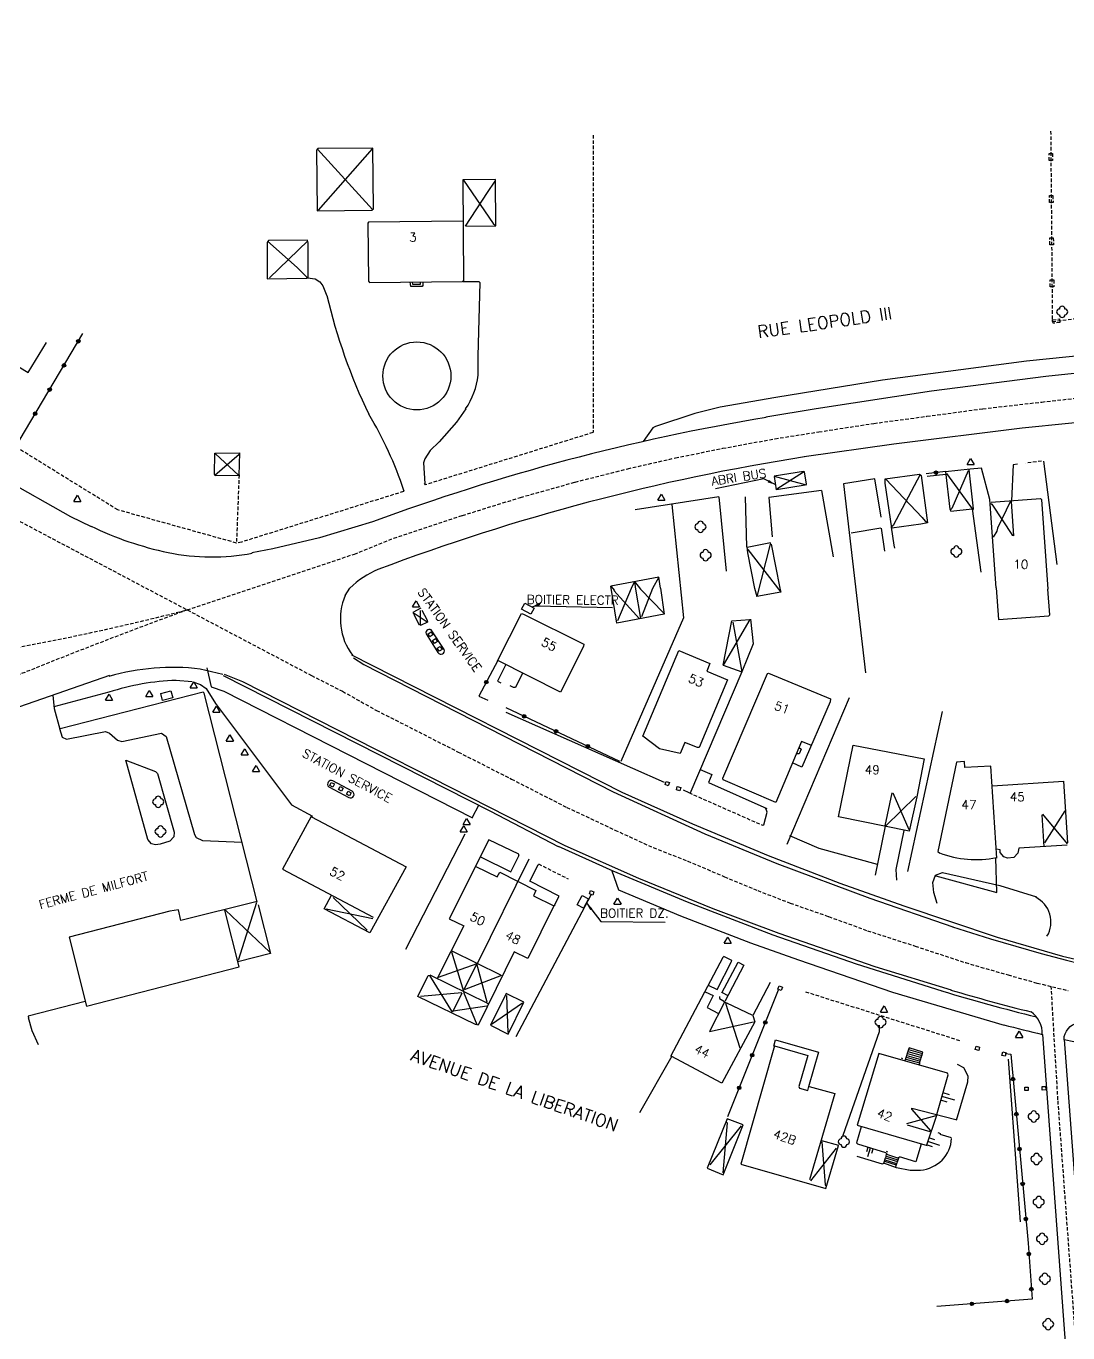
# Model space of a CAD drawing. Header units: millimetres. Extents: x 115992 to 117000, y 129000 to 130003.
# Drawn here: x 116250.3 to 116398.6, y 129314 to 129500 of the extents above; entities that cross this region are included whole.
import ezdxf
from ezdxf.enums import TextEntityAlignment as Align

# ---------------------------------------------------------------- set-up
doc = ezdxf.new("R2010")
doc.units = ezdxf.units.MM
doc.linetypes.add('DASHED', pattern=[0.75, 0.5, -0.25])
doc.layers.get('0').update_dxf_attribs({"linetype": 'CONTINUOUS'})
for name, color, linetype in [('W0001', 6, 'DASHED'), ('W0008', 7, 'CONTINUOUS'), ('W0100', 7, 'CONTINUOUS'), ('W0112', 1, 'DASHED'), ('W0211', 2, 'CONTINUOUS'), ('W0300', 7, 'CONTINUOUS'), ('W0310', 3, 'CONTINUOUS'), ('W0322', 7, 'CONTINUOUS'), ('W0471', 7, 'CONTINUOUS'), ('W0984', 7, 'CONTINUOUS'), ('W0989', 7, 'CONTINUOUS'), ('W0991', 7, 'CONTINUOUS')]:
    doc.layers.add(name, color=color, linetype=linetype)
doc.styles.get("Standard").update_dxf_attribs({"font": 'romans.shx', "width": 0.85})
doc.dimstyles.get("Standard").update_dxf_attribs({"dimtxt": 1.5, "dimasz": 1.2, "dimexe": 0.625, "dimexo": 0.625, "dimgap": 0.25, "dimtad": 1, "dimdec": 1, "dimzin": 0, "dimdsep": 46, "dimtxsty": 'Standard', "dimcen": -0.5, "dimadec": 0, "dimazin": 0, "dimtfac": 1, "dimtdec": 1, "dimtmove": 0, "dimatfit": 3, "dimfxl": 1, "dimtolj": 1, "dimtzin": 0, "dimarcsym": 0})

# ---------------------------------------------------------------- blocks, each defined once
blk = doc.blocks.new('t322o')
at = {"color": 0, "linetype": 'Continuous'}
for radius in [0.25, 0.15]:
    blk.add_circle((0, 0), radius, dxfattribs=at)

msp = doc.modelspace()

# ---------------------------------------------------------------- linework, layer by layer
at = {"layer": 'W0001'}
for points in [[(116152.65, 129500), (116157.59, 129495.45), (116162.11, 129491.5), (116168.89, 129485.48), (116175.97, 129479.64), (116182.1, 129474.55), (116188.07, 129469.95), (116199.37, 129461.42), (116206.4, 129456.25), (116215.04, 129450.44), (116223.44, 129444.78), (116233.04, 129438.79), (116238.15, 129435.46), (116273.26, 129416.9)], [(116273.26, 129416.9), (116297.05, 129424.85), (116302.66, 129427.1), (116312.41, 129430.34), (116320.69, 129432.91), (116328.45, 129435.09), (116335.94, 129436.99), (116342.71, 129438.53), (116349.45, 129439.9), (116356.88, 129441.26), (116363.13, 129442.24), (116370.97, 129443.45), (116378.5, 129444.46), (116386.46, 129445.53), (116394.84, 129446.49), (116401.99, 129447.29)], [(116273.26, 129416.9), (116290.93, 129407.56), (116295.35, 129405.31), (116300.19, 129402.59), (116306.2, 129399.53), (116311.82, 129396.66), (116319.38, 129392.82), (116327.26, 129388.79), (116334.11, 129385.56), (116339.57, 129383.05), (116344.47, 129381.14), (116349.7, 129378.92), (116354.43, 129376.94), (116359.03, 129375.17), (116364.52, 129373.24), (116370.06, 129371.23), (116376.83, 129369.04), (116383.99, 129366.68), (116390.06, 129364.93), (116394.19, 129363.77), (116398.59, 129362.71)], [(116404.33, 129250), (116397.15, 129347.15), (116396.19, 129363.29)]]:
    msp.add_lwpolyline(points, dxfattribs=at)
for points in [[(116109.53, 129308.72), (116116.9, 129318.99), (116120.43, 129323.9), (116125, 129330.27), (116129.73, 129336.97), (116133.89, 129342.87), (116138.19, 129348.86), (116142.59, 129354.29), (116148.1, 129359.08), (116154, 129363.28), (116159.22, 129366.21), (116165.65, 129369.54), (116171.47, 129372.26), (116177.65, 129375.11), (116184.6, 129378.33), (116190.71, 129381.14), (116196.14, 129383.65), (116201.64, 129386.19), (116206.86, 129388.6), (116210.58, 129390.87), (116212.25, 129391.64, -0.02025), (116273.26, 129416.9)], [(116208.84, 129406.32, 0.044201), (116273.26, 129416.9, 0.088078)]]:
    msp.add_lwpolyline(points, format="xyb", dxfattribs=at)
at = {"layer": 'W0008'}
for points in [[(116171.71, 129488.33), (116180.27, 129481.23), (116191.57, 129472.41), (116204.05, 129463.31), (116214.94, 129455.8), (116227.96, 129447.3), (116232.37, 129444.52), (116246.94, 129435.72), (116256.66, 129430.21), (116259.6, 129428.77)], [(116500, 129467.29), (116491.39, 129465.05), (116477.92, 129461.91), (116466.53, 129459.59), (116451.86, 129456.94), (116432.05, 129454.18), (116409.79, 129451.63), (116395.41, 129450.13), (116379.18, 129448.02), (116362.74, 129445.53), (116355.6, 129444.34)], [(116458.74, 129458.26), (116456.01, 129460.05), (116438.2, 129457.35), (116423.57, 129455.42), (116407.15, 129453.76), (116392.68, 129452.32), (116372.2, 129449.6), (116357.02, 129447.13), (116349.11, 129445.75), (116345.49, 129444.85), (116339.88, 129443.01), (116339.49, 129442.8), (116338.13, 129440.88)], [(116500, 129460), (116486.97, 129456.74), (116474.05, 129453.88), (116459.57, 129451.09), (116440.65, 129448.24), (116418.42, 129445.41), (116392.07, 129442.77), (116373.82, 129440.51), (116361.05, 129438.67)], [(116299.64, 129429.43), (116292.06, 129427.17), (116285.42, 129425.59), (116282.47, 129425)], [(116295.75, 129418.93), (116296.41, 129419.99)], [(116296.62, 129410.52), (116335.11, 129390.97), (116345.14, 129386.46), (116355.94, 129381.92), (116366.13, 129377.99), (116375.24, 129374.78), (116388.51, 129370.33), (116397.81, 129367.62), (116413.16, 129364.03)], [(116296.93, 129410.08), (116298.38, 129409.12), (116333.87, 129391), (116346.92, 129385.03), (116357.17, 129380.78), (116370.38, 129375.85), (116382.19, 129371.78)], [(116262.18, 129407.54), (116249.41, 129403.11), (116231.79, 129396.36), (116218.33, 129390.67), (116165.94, 129366.45), (116159.42, 129363.18)], [(116275.1, 129408.49), (116278.34, 129407.76)], [(116276.03, 129408.64), (116276.65, 129405.93), (116278.48, 129405.31), (116313.86, 129387.31)], [(116278.37, 129407.58), (116316.41, 129388.25), (116326.05, 129383.23)], [(116278.52, 129407.73), (116281.1, 129406.7), (116327.01, 129383.35), (116337.49, 129378.69), (116348.06, 129374.38), (116357.43, 129370.86), (116371.11, 129366.15), (116381.94, 129362.8)], [(116314.72, 129389.07), (116313.82, 129387.35)], [(116326.02, 129383.24), (116333.81, 129379.73), (116344.38, 129375.34), (116356.57, 129370.66), (116368.45, 129366.49), (116380.64, 129362.67)], [(116333.68, 129379.73), (116334.62, 129377.05), (116343.43, 129373.35), (116353.4, 129369.51), (116360.22, 129367.06), (116373.62, 129362.49), (116389.48, 129357.78)], [(116394.94, 129356.46), (116402.77, 129250)], [(116398.03, 129355.74), (116405.97, 129250)]]:
    msp.add_lwpolyline(points, dxfattribs=at)
for points in [[(116394.92, 129356.46, 0.258522), (116393.32, 129359.68, -2.284137)], [(116398.02, 129355.71, -0.36795), (116400.04, 129358.1, 0.061234)]]:
    msp.add_lwpolyline(points, format="xyb", dxfattribs=at)
for centre, radius, start, end in [((116405.57, 129143.39), 305.02, 99.4192, 110.3253), ((116408, 129138.2), 304.11, 98.8739, 110.7214), ((116279.9, 129470.21), 46.1, 243.8362, 258.2907), ((116276.74, 129454.97), 30.54, 258.2992, 280.8893), ((116305.59, 129410.5), 13.21, 113.1414, 134.0147), ((116303.71, 129415.61), 8.66, 157.2735, 216.5609), ((116271.2, 129376.36), 32.35, 83.0795, 106.2964), ((116469.21, 129638.91), 280.96, 251.9497, 264.2101), ((116458.71, 129621.04), 269.93, 253.1787, 256.1509), ((116457.94, 129619.32), 267.57, 253.4906, 256.0263), ((116458.86, 129624.58), 275.63, 255.4107, 256.5902), ((116458.86, 129624.58), 275.63, 257.2477, 266.5682)]:
    msp.add_arc(centre, radius, start, end, dxfattribs=at)
at = {"layer": 'W0100'}
for p, q in [((116320.84, 129416.99), (116321.31, 129417.87)), ((116322.16, 129416.28), (116320.84, 129416.99)), ((116321.31, 129417.87), (116322.63, 129417.16)), ((116322.63, 129417.16), (116322.16, 129416.28)), ((116269.49, 129404.98), (116270.94, 129405.36)), ((116270.94, 129405.36), (116271.19, 129404.39)), ((116269.74, 129404.01), (116269.49, 129404.98)), ((116271.19, 129404.39), (116269.74, 129404.01)), ((116328.74, 129374.93), (116329.46, 129376.24)), ((116329.46, 129376.24), (116330.34, 129375.76)), ((116330.34, 129375.76), (116329.62, 129374.45)), ((116329.62, 129374.45), (116328.74, 129374.93))]:
    msp.add_line(p, q, dxfattribs=at)
for points in [[(116291.77, 129473.7), (116299.52, 129473.79), (116299.76, 129474), (116299.69, 129482.63), (116291.86, 129482.56), (116291.65, 129482.32), (116291.77, 129473.7)], [(116280.61, 129436.04), (116277.25, 129435.99), (116277.12, 129436.18), (116277.19, 129439.22), (116280.69, 129439.24), (116280.61, 129436.04)], [(116356.76, 129435.95), (116361.33, 129434.72), (116361.38, 129434.79), (116361.11, 129436.53), (116360.95, 129436.61), (116356.76, 129435.95)], [(116373.51, 129428.51), (116372.58, 129434.96), (116372.58, 129435.54), (116377.45, 129436.23), (116377.69, 129436.05), (116378.61, 129429.29), (116377.66, 129429.11), (116373.51, 129428.51)], [(116349.52, 129409.04), (116350.74, 129415.32), (116353.31, 129415.53), (116349.52, 129409.04), (116349.52, 129409.04)], [(116345.88, 129397.32), (116344.06, 129398.02), (116343.42, 129396.45), (116340.46, 129397.14), (116338.08, 129398.9), (116343.19, 129411.14), (116347.61, 129409.25), (116347.2, 129408.16), (116350.11, 129406.95), (116346.09, 129397.32), (116345.88, 129397.32)], [(116377.05, 129390.27), (116376, 129385.4), (116365.92, 129387.46), (116368, 129397.65), (116378.11, 129395.68), (116377.05, 129390.27)], [(116316.43, 129357.76), (116318.91, 129356.5), (116321.15, 129361.05), (116318.66, 129362.27), (116316.43, 129357.76)], [(116375.88, 129354.3), (116377.9, 129353.76), (116377.94, 129353.96), (116375.98, 129354.54), (116375.88, 129354.3)], [(116350.07, 129344.45), (116347.25, 129337.4), (116349.52, 129336.48), (116352.34, 129343.59), (116350.07, 129344.45)]]:
    msp.add_lwpolyline(points, close=True, dxfattribs=at)
for points in [[(116291.78, 129482.47), (116299.64, 129473.9)], [(116299.58, 129482.53), (116291.88, 129473.8)], [(116312.88, 129471.54), (116317.19, 129471.55), (116317.13, 129478.16), (116312.45, 129478.11), (116312.57, 129463.73)], [(116312.57, 129478.07), (116316.81, 129471.9), (116317.1, 129471.63)], [(116317.02, 129477.92), (116315.93, 129476.31), (116312.8, 129471.51)], [(116312.47, 129472.22), (116299.07, 129472.08), (116298.94, 129471.96), (116299.03, 129463.68), (116299.17, 129463.5), (116312.44, 129463.67), (116312.55, 129463.78)], [(116290.47, 129464.17), (116290.45, 129469.17), (116290.35, 129469.55), (116284.81, 129469.5), (116284.61, 129469.2), (116284.64, 129464.05), (116290.23, 129464.1), (116290.36, 129464.23)], [(116284.7, 129469.37), (116288.88, 129465.63), (116290.38, 129464.18)], [(116290.41, 129469.42), (116284.98, 129464.17)], [(116306.76, 129463.55), (116306.77, 129463.07), (116306.67, 129462.94), (116305.06, 129462.94), (116304.98, 129463.59)], [(116306.42, 129463.58), (116306.41, 129463.24), (116305.38, 129463.23), (116305.33, 129463.58)], [(116280.66, 129439.02), (116277.17, 129436.04)], [(116277.3, 129439.11), (116280.57, 129436.07)], [(116388.36, 129420.05), (116387.46, 129432.63), (116386.26, 129437.08), (116384.67, 129436.93), (116381.15, 129436.54)], [(116384.47, 129436.84), (116385.1, 129431.29)], [(116391.38, 129437.65), (116390.78, 129437.57), (116390.55, 129432.43)], [(116361.18, 129434.65), (116357.12, 129434.01), (116356.81, 129435.91), (116357.05, 129435.94)], [(116360.96, 129436.51), (116357.15, 129434.1)], [(116372.67, 129435.49), (116377.82, 129430.05), (116378.51, 129429.25)], [(116377.53, 129436.15), (116373.71, 129428.89), (116373.44, 129428.69), (116373.8, 129426.11), (116373.88, 129425.67)], [(116381.14, 129436.53), (116381.78, 129431.22), (116381.91, 129430.93), (116384.96, 129431.28)], [(116381.27, 129436.33), (116385.08, 129431.08)], [(116384.37, 129436.68), (116382.04, 129431.32), (116381.84, 129431.12)], [(116387.6, 129432.02), (116387.76, 129431.94), (116390.66, 129427.5)], [(116387.63, 129432.24), (116394.68, 129432.74), (116394.8, 129432.63), (116395.72, 129419.86)], [(116390.41, 129432.37), (116388.56, 129428.53), (116388.46, 129428.12), (116387.93, 129427.23)], [(116390.51, 129432.31), (116390.84, 129427.46), (116390.61, 129427.56)], [(116352.87, 129425.88), (116352.96, 129425.03), (116353.96, 129419.95)], [(116356.3, 129426.21), (116356.26, 129426.46), (116352.95, 129425.8)], [(116356.2, 129426.24), (116354.3, 129418.79)], [(116356.35, 129426.24), (116357.59, 129420.01)], [(116353.04, 129425.48), (116357.71, 129419.43)], [(116340.6, 129419.98), (116340.34, 129421.56), (116333.55, 129420.29)], [(116340.6, 129419.98), (116341.13, 129416.3), (116334.4, 129415.03), (116333.55, 129420.29), (116334.04, 129419.66)], [(116336.92, 129420.92), (116336.43, 129419.93)], [(116336.92, 129420.92), (116337.04, 129419.86)], [(116336.92, 129420.92), (116337.75, 129419.85)], [(116340.34, 129421.56), (116339.47, 129419.93)], [(116357.59, 129420.01), (116357.71, 129419.43), (116354.3, 129418.79), (116354.3, 129418.79)], [(116388.36, 129420.05), (116388.67, 129415.52), (116395.87, 129416.07), (116395.98, 129416.2), (116395.72, 129419.86)], [(116333.95, 129419.64), (116337.62, 129415.64)], [(116336.43, 129419.93), (116334.47, 129415.32)], [(116337.04, 129419.86), (116337.76, 129415.67)], [(116337.71, 129419.89), (116341.08, 129416.41)], [(116339.47, 129419.93), (116337.88, 129415.93)], [(116353.96, 129419.99), (116354.3, 129418.79)], [(116306.48, 129417.14), (116305.37, 129416.52), (116305.58, 129416.21)], [(116305.55, 129416.41), (116307.39, 129415.18)], [(116306.65, 129416.84), (116307.41, 129415.42), (116307.43, 129415.13), (116306.47, 129414.69), (116306.47, 129416.82)], [(116317.42, 129409.63), (116320.81, 129416.39), (116321.09, 129416.3), (116329.7, 129412.01), (116329.66, 129411.67), (116326.35, 129405.17), (116317.46, 129409.71)], [(116305.51, 129416.25), (116306.28, 129414.78)], [(116350.9, 129415.13), (116352.15, 129408.09)], [(116353.42, 129415.57), (116353.79, 129412.05), (116352.15, 129408.09)], [(116318.58, 129409.11), (116317.42, 129406.74), (116317.88, 129406.51)], [(116349.52, 129409.04), (116349.52, 129409.04), (116352.15, 129408.09)], [(116320.94, 129407.87), (116319.95, 129405.83), (116319.68, 129405.83)], [(116361.97, 129397.64), (116360.65, 129398.14), (116357.02, 129389.49), (116349.5, 129392.69), (116349.49, 129392.92), (116355.8, 129407.84), (116355.98, 129407.88), (116364.77, 129404.22), (116364.73, 129403.82), (116360.72, 129394.51)], [(116283.23, 129375.35), (116275.69, 129405.05), (116275.55, 129405.19), (116255.16, 129399.96)], [(116319.68, 129405.83), (116319.22, 129406.08)], [(116360.35, 129397.32), (116360.59, 129397.09), (116360.32, 129396.42), (116359.97, 129396.4)], [(116360.73, 129394.53), (116359.4, 129395.12)], [(116388.46, 129381.57), (116387.61, 129394.65), (116383.91, 129394.47), (116383.86, 129395.31), (116382.72, 129395.22), (116380.05, 129382.5), (116380.33, 129382.28)], [(116387.84, 129391.86), (116397.93, 129392.51), (116398.51, 129383.73)], [(116373.51, 129390.85), (116372.54, 129386.15)], [(116376.95, 129390.34), (116372.64, 129386.14)], [(116373.64, 129390.85), (116375.93, 129385.64)], [(116355.78, 129388.09), (116355.59, 129388.62)], [(116290.91, 129387.48), (116286.82, 129380), (116299.71, 129373.14)], [(116290.95, 129387.45), (116304.4, 129380.34), (116299.26, 129370.91), (116292.76, 129374.32), (116293.79, 129376.28)], [(116394.84, 129387.73), (116395.14, 129383.19)], [(116394.94, 129387.83), (116398.46, 129383.61)], [(116398.11, 129388.31), (116395.23, 129383.76)], [(116355.13, 129386.23), (116355.29, 129386.29)], [(116358.96, 129384.77), (116363.14, 129382.98), (116371.43, 129380.68)], [(116372.55, 129386.11), (116371.12, 129379.13)], [(116375.2, 129385.51), (116374.09, 129379.96), (116374.16, 129378.43)], [(116320.45, 129381.95), (116320.42, 129382.1), (116316.17, 129384.15), (116310.53, 129372.92), (116312.62, 129371.93), (116308.84, 129364.41)], [(116398.45, 129383.41), (116391.57, 129382.98), (116391.42, 129382.25), (116390.88, 129381.66), (116389.96, 129381.54), (116389.46, 129381.74), (116388.95, 129382.37), (116388.91, 129382.75), (116388.42, 129382.82)], [(116321.85, 129381.42), (116314.5, 129366.52)], [(116314.32, 129380.35), (116317.37, 129378.88), (116317.74, 129379.54), (116322.86, 129376.97), (116322.55, 129376.21), (116325.4, 129374.76), (116325.61, 129374.88)], [(116283.2, 129375.39), (116272.37, 129372.67), (116272.03, 129374.18), (116270.79, 129373.99), (116256.44, 129370.3), (116258.93, 129360.48), (116280.64, 129366.07), (116278.62, 129374.13)], [(116294.02, 129375.97), (116298.85, 129371.29)], [(116278.72, 129374.13), (116285.01, 129368.17)], [(116283.36, 129374.91), (116285.11, 129367.96), (116280.47, 129366.81)], [(116283.13, 129375.22), (116280.53, 129367)], [(116293.04, 129374.35), (116299.67, 129372.95)], [(116325.42, 129374.78), (116321.74, 129367.27), (116319.76, 129368.23), (116314.65, 129357.8), (116314.28, 129357.88), (116306.08, 129361.86), (116307.56, 129364.84), (116307.84, 129364.9)], [(116310.88, 129368.21), (116312.56, 129362.62)], [(116310.91, 129368.35), (116317.84, 129364.93)], [(116315.94, 129361.04), (116314.48, 129366.53), (116308.98, 129364.57)], [(116314.4, 129366.4), (116312.63, 129362.84)], [(116350.7, 129366.78), (116350.75, 129366.98), (116349.63, 129367.57), (116349.46, 129367.42), (116342.02, 129353.32)], [(116307.71, 129364.84), (116310.96, 129359.63)], [(116307.8, 129364.94), (116315.87, 129360.94)], [(116317.99, 129364.85), (116312.66, 129362.8)], [(116312.34, 129362.37), (116306.44, 129361.86)], [(116312.56, 129362.46), (116314.46, 129357.86)], [(116356.18, 129363.87), (116353.73, 129359.16), (116354, 129358.25), (116349.34, 129349.52), (116342.14, 129353.39)], [(116346.94, 129362.54), (116348.09, 129361.98), (116347.24, 129360.29), (116348.86, 129359.45)], [(116258.72, 129361.17), (116250.64, 129359.07), (116250.66, 129358.81)], [(116312.35, 129362.33), (116310.99, 129359.63)], [(116315.9, 129360.49), (116311.1, 129359.76)], [(116315.84, 129361.02), (116316.12, 129360.83)], [(116320.95, 129360.9), (116316.57, 129357.86)], [(116318.71, 129362.02), (116318.86, 129356.75)], [(116349.69, 129361.06), (116347.55, 129356.9)], [(116349, 129361.88), (116348.97, 129361.6), (116349.72, 129361.17)], [(116349.71, 129361.07), (116350.06, 129360.94)], [(116349.86, 129360.9), (116351.91, 129354.55)], [(116350, 129360.97), (116353.71, 129359.19)], [(116353.84, 129358.2), (116347.59, 129356.83)], [(116356.83, 129354.82), (116352.02, 129338.01), (116364.11, 129334.52), (116365.91, 129340.67)], [(116356.83, 129354.85), (116361.57, 129353.47), (116360.3, 129349.04), (116360.36, 129348.81), (116361.57, 129348.48), (116361.7, 129349.07)], [(116379.91, 129345.06), (116381.54, 129350.69), (116381.45, 129350.94), (116371.65, 129353.73), (116368.57, 129343.53), (116378.53, 129340.63)], [(116374.83, 129353.11), (116375.05, 129353.05)], [(116375.88, 129354.33), (116375.38, 129352.68)], [(116375.49, 129352.95), (116377.45, 129352.4), (116377.9, 129353.76)], [(116375.56, 129353.23), (116377.56, 129352.67)], [(116375.65, 129353.47), (116377.62, 129352.9)], [(116375.72, 129353.76), (116377.72, 129353.18)], [(116375.81, 129354.05), (116377.81, 129353.44)], [(116377.46, 129352.43), (116377.38, 129352.08)], [(116361.75, 129349.06), (116365.4, 129348.06), (116361.82, 129335.76)], [(116376.32, 129345.96), (116376.32, 129345.81), (116379.08, 129342.68)], [(116376.35, 129345.95), (116382.64, 129344.33)], [(116349.95, 129344.04), (116350.07, 129343.87), (116349.45, 129336.76)], [(116379.78, 129344.87), (116375.59, 129343.74)], [(116379.86, 129344.93), (116378.44, 129340.71)], [(116352.1, 129343.44), (116347.62, 129337.89)], [(116369.17, 129343.31), (116368.5, 129341.01), (116368.67, 129340.84)], [(116375.68, 129343.61), (116378.92, 129342.66)], [(116380.07, 129342.48), (116380.42, 129342.35)], [(116380.35, 129342.27), (116381.97, 129341.81)], [(116365.61, 129340.27), (116361.92, 129335.6)], [(116363.49, 129341.35), (116365.91, 129340.69)], [(116363.55, 129341.16), (116364.02, 129335.06), (116364.21, 129334.93)], [(116368.63, 129340.87), (116372.61, 129339.65), (116372.89, 129339.35), (116374.47, 129338.87)], [(116377.7, 129340.84), (116376.95, 129338.33)], [(116372.37, 129338.13), (116372.6, 129338.89)], [(116372.48, 129338.4), (116374.13, 129337.89)], [(116372.54, 129338.62), (116374.19, 129338.11)], [(116372.73, 129339.41), (116372.6, 129338.87)], [(116372.6, 129338.89), (116374.31, 129338.36)], [(116372.7, 129339.83), (116372.89, 129339.74)], [(116372.7, 129339.15), (116374.38, 129338.63)], [(116374.44, 129338.84), (116374.05, 129337.6)], [(116374.64, 129339.01), (116374.35, 129338.9)], [(116376.92, 129338.34), (116374.6, 129339.03)], [(116374.19, 129337.46), (116372.37, 129338.13)]]:
    msp.add_lwpolyline(points, dxfattribs=at)
at = {"layer": 'W0100', "flags": 128}
msp.add_lwpolyline([(116242.98, 129461.21), (116240.39, 129456.93), (116244.93, 129454.18), (116245.25, 129454.68), (116247.42, 129453.34), (116247.12, 129452.84), (116250.62, 129450.7), (116253.22, 129454.97)], dxfattribs=at)
at = {"layer": 'W0100'}
for points in [[(116307.26, 129413.5), (116308.94, 129410.81, 0.917605), (116309.82, 129411.26), (116308.08, 129413.92, 0.903111), (116307.26, 129413.5, 0.680838)], [(116293.39, 129391.73), (116296.27, 129390.2, 0.987817), (116296.74, 129391.07), (116293.96, 129392.54, 0.898238), (116293.4, 129391.73, -0.969106)]]:
    msp.add_lwpolyline(points, format="xyb", dxfattribs=at)
msp.add_arc((116385.53, 129396.29), 14.93, 249.4629, 281.1126, dxfattribs=at)
at = {"layer": 'W0112'}
for p, q in [((116395.88, 129481.87), (116396.38, 129481.88)), ((116395.89, 129480.87), (116395.88, 129481.87)), ((116396.38, 129481.88), (116396.39, 129480.88)), ((116396.39, 129480.88), (116395.89, 129480.87)), ((116395.94, 129475.87), (116396.44, 129475.88)), ((116395.95, 129474.87), (116395.94, 129475.87)), ((116396.44, 129475.88), (116396.45, 129474.88)), ((116396.45, 129474.88), (116395.95, 129474.87)), ((116395.99, 129469.87), (116396.49, 129469.88)), ((116396, 129468.87), (116395.99, 129469.87)), ((116396.5, 129468.88), (116396, 129468.87)), ((116396.49, 129469.88), (116396.5, 129468.88)), ((116396.05, 129463.88), (116396.55, 129463.88)), ((116396.06, 129462.88), (116396.05, 129463.88)), ((116396.56, 129462.88), (116396.06, 129462.88)), ((116396.55, 129463.88), (116396.56, 129462.88)), ((116396.39, 129458.2), (116397.38, 129458.32)), ((116396.45, 129457.7), (116396.39, 129458.2)), ((116397.44, 129457.83), (116396.45, 129457.7)), ((116397.38, 129458.32), (116397.44, 129457.83)), ((116307.53, 129413.51), (116307.96, 129413.77)), ((116307.78, 129413.08), (116307.53, 129413.51)), ((116308.22, 129413.33), (116307.78, 129413.08)), ((116307.96, 129413.77), (116308.22, 129413.33)), ((116308.16, 129412.56), (116308.59, 129412.82)), ((116308.59, 129412.82), (116308.85, 129412.39)), ((116308.43, 129412.13), (116308.16, 129412.56)), ((116308.85, 129412.39), (116308.43, 129412.13)), ((116308.83, 129411.43), (116309.26, 129411.7)), ((116309.1, 129411.01), (116308.83, 129411.43)), ((116309.52, 129411.28), (116309.1, 129411.01)), ((116309.26, 129411.7), (116309.52, 129411.28)), ((116293.54, 129391.89), (116293.76, 129392.34)), ((116293.76, 129392.34), (116294.21, 129392.12)), ((116294.21, 129392.12), (116293.99, 129391.67)), ((116341.24, 129392.03), (116341.42, 129392.49)), ((116341.42, 129392.49), (116341.88, 129392.32)), ((116341.88, 129392.32), (116341.71, 129391.85)), ((116293.99, 129391.67), (116293.54, 129391.89)), ((116294.77, 129391.32), (116295.01, 129391.76)), ((116295.21, 129391.08), (116294.77, 129391.32)), ((116295.01, 129391.76), (116295.45, 129391.52)), ((116295.45, 129391.52), (116295.21, 129391.08)), ((116295.92, 129390.66), (116296.15, 129391.1)), ((116296.37, 129390.43), (116295.92, 129390.66)), ((116296.15, 129391.1), (116296.6, 129390.87)), ((116296.6, 129390.87), (116296.37, 129390.43)), ((116341.71, 129391.85), (116341.24, 129392.03)), ((116342.87, 129391.27), (116342.99, 129391.76)), ((116343.35, 129391.15), (116342.87, 129391.27)), ((116342.99, 129391.76), (116343.48, 129391.63)), ((116343.48, 129391.63), (116343.35, 129391.15)), ((116330.48, 129376.46), (116330.65, 129376.93)), ((116330.95, 129376.29), (116330.48, 129376.46)), ((116330.65, 129376.93), (116331.12, 129376.76)), ((116331.12, 129376.76), (116330.95, 129376.29)), ((116357.29, 129362.9), (116357.48, 129363.36)), ((116357.76, 129362.71), (116357.29, 129362.9)), ((116357.48, 129363.36), (116357.94, 129363.18)), ((116357.94, 129363.18), (116357.76, 129362.71)), ((116385.39, 129354.3), (116385.53, 129354.78)), ((116385.87, 129354.17), (116385.39, 129354.3)), ((116385.53, 129354.78), (116386.01, 129354.65)), ((116386.01, 129354.65), (116385.87, 129354.17)), ((116389.18, 129353.48), (116389.3, 129353.97)), ((116389.66, 129353.36), (116389.18, 129353.48)), ((116389.3, 129353.97), (116389.79, 129353.85)), ((116389.79, 129353.85), (116389.66, 129353.36)), ((116392.43, 129348.47), (116392.43, 129348.97)), ((116392.43, 129348.97), (116392.93, 129348.97)), ((116392.93, 129348.47), (116392.43, 129348.47)), ((116392.93, 129348.97), (116392.93, 129348.47)), ((116394.9, 129349.05), (116395.4, 129349.06)), ((116394.92, 129348.55), (116394.9, 129349.05)), ((116395.42, 129348.56), (116394.92, 129348.55)), ((116395.4, 129349.06), (116395.42, 129348.56))]:
    msp.add_line(p, q, dxfattribs=at)
for points in [[(116331.02, 129484.49), (116331, 129442.18), (116330.97, 129442.14), (116307.15, 129434.71), (116307.01, 129434.94)], [(116396.11, 129485.05), (116396.35, 129457.94), (116426.68, 129461.75)], [(116280.63, 129436.11), (116280.26, 129426.42), (116263.38, 129431.13), (116248.84, 129440.12)], [(116394.83, 129438.06), (116392.58, 129437.8)], [(116304.06, 129433.89), (116304.03, 129433.75), (116280.98, 129426.55), (116280.22, 129426.39)], [(116344.63, 129390.88), (116355.13, 129386.23)], [(116323.22, 129380.73), (116327.45, 129378.62)], [(116361.22, 129362.54), (116383.21, 129355.59)]]:
    msp.add_lwpolyline(points, dxfattribs=at)
at = {"layer": 'W0211'}
for p, q in [((116382.48, 129347.09), (116380.65, 129347.61)), ((116381.72, 129347.88), (116380.81, 129348.14)), ((116381.41, 129346.82), (116380.5, 129347.09)), ((116369.95, 129339.8), (116370.13, 129340.41)), ((116370.11, 129339.08), (116370.49, 129340.3)), ((116370.65, 129339.58), (116370.84, 129340.19)), ((116379.31, 129340.46), (116378.46, 129340.74)), ((116380.34, 129340.66), (116378.62, 129341.24)), ((116379.65, 129341.45), (116378.79, 129341.73))]:
    msp.add_line(p, q, dxfattribs=at)
at = {"layer": 'W0300'}
for centre, start, end in [((116397.35, 129459.32), 90, 270), ((116397.75, 129459.72), 0, 180), ((116398.15, 129459.32), 270, 90), ((116397.75, 129458.92), 180, 0), ((116346.28, 129429.13), 0, 180), ((116345.88, 129428.73), 90, 270), ((116346.28, 129428.33), 180, 0), ((116346.68, 129428.73), 270, 90), ((116382.29, 129425.2), 90, 270), ((116382.69, 129425.6), 0, 180), ((116383.09, 129425.2), 270, 90), ((116346.62, 129424.68), 90, 270), ((116347.02, 129425.08), 0, 180), ((116347.02, 129424.28), 180, 0), ((116347.42, 129424.68), 270, 90), ((116382.69, 129424.8), 180, 0), ((116269.13, 129389.98), 0, 180), ((116268.73, 129389.58), 90, 270), ((116269.13, 129389.18), 180, 0), ((116269.53, 129389.58), 270, 90), ((116269.06, 129385.35), 90, 270), ((116269.46, 129385.75), 0, 180), ((116269.46, 129384.95), 180, 0), ((116269.86, 129385.35), 270, 90), ((116371.91, 129358.6), 0, 180), ((116371.51, 129358.2), 90, 270), ((116371.91, 129357.8), 180, 0), ((116372.31, 129358.2), 270, 90), ((116393.3, 129344.77), 90, 270), ((116393.7, 129345.17), 0, 180), ((116393.7, 129344.37), 180, 0), ((116394.1, 129344.77), 270, 90), ((116366.69, 129341.59), 0, 180), ((116366.29, 129341.19), 90, 270), ((116366.69, 129340.79), 180, 0), ((116367.09, 129341.19), 270, 90), ((116393.69, 129338.73), 90, 270), ((116394.09, 129339.13), 0, 180), ((116394.09, 129338.33), 180, 0), ((116394.49, 129338.73), 270, 90), ((116394.01, 129332.61), 90, 270), ((116394.41, 129333.01), 0, 180), ((116394.81, 129332.61), 270, 90), ((116394.41, 129332.21), 180, 0), ((116394.49, 129327.37), 90, 270), ((116394.89, 129327.77), 0, 180), ((116395.29, 129327.37), 270, 90), ((116394.89, 129326.97), 180, 0), ((116394.89, 129321.66), 90, 270), ((116395.29, 129322.06), 0, 180), ((116395.69, 129321.66), 270, 90), ((116395.29, 129321.26), 180, 0), ((116395.76, 129315.62), 0, 180), ((116395.36, 129315.22), 90, 270), ((116395.76, 129314.82), 180, 0), ((116396.16, 129315.22), 270, 90)]:
    msp.add_arc(centre, 0.4, start, end, dxfattribs=at)
at = {"layer": 'W0310'}
for points in [[(116395.1, 129438.05), (116397, 129423.37)], [(116372.01, 129430.08), (116371.1, 129435.55), (116366.66, 129434.85), (116369.77, 129407.96)], [(116378.53, 129435.93), (116381.18, 129436.23)], [(116363.53, 129433.91), (116355.99, 129432.91), (116356.48, 129427.28)], [(116342.22, 129431.92), (116343.88, 129415.79), (116334.95, 129395.32)], [(116348.9, 129432.98), (116337, 129431.14)], [(116352.87, 129425.88), (116352.67, 129432.97)], [(116384.96, 129431.28), (116386.18, 129422.25)], [(116352.15, 129408.09), (116344.76, 129390.69)], [(116367.43, 129404.4), (116358.56, 129383.48)], [(116318.6, 129402.33), (116341.11, 129392.37)], [(116380.66, 129402.43), (116375.75, 129379.64)], [(116343.81, 129391.26), (116344.63, 129390.88)], [(116312.78, 129384.95), (116304.33, 129368.56)], [(116379.78, 129379.06), (116388.47, 129376.68), (116388.32, 129381.6)], [(116330.68, 129376.31), (116320.02, 129356.1)], [(116366.57, 129342.11), (116371.78, 129356.88), (116371.78, 129357.8)], [(116342.21, 129353.36), (116337.61, 129345.29)], [(116390.06, 129352.96), (116391.78, 129329.78)]]:
    msp.add_lwpolyline(points, dxfattribs=at)
at = {"layer": 'W0322', "flags": 128}
msp.add_lwpolyline([(116248.57, 129439.66), (116258.41, 129456.23)], dxfattribs=at)
at = {"layer": 'W0322'}
for points in [[(116381.13, 129436.58), (116378.39, 129436.29)], [(116317.44, 129409.68), (116314.75, 129404.6), (116316.01, 129404.04)], [(116318.57, 129403), (116334.78, 129395.36)], [(116350.16, 129344.79), (116357.37, 129362.79)], [(116389.64, 129353.75), (116390.44, 129353.67), (116392.9, 129326.73), (116393.46, 129318.79), (116379.93, 129317.73)]]:
    msp.add_lwpolyline(points, dxfattribs=at)
for centre, radius in [((116379.79, 129436.44), 0.25), ((116379.79, 129436.44), 0.15), ((116315.81, 129406.61), 0.25), ((116315.81, 129406.61), 0.15), ((116321.21, 129401.75), 0.25), ((116321.21, 129401.75), 0.15), ((116325.73, 129399.62), 0.25), ((116325.73, 129399.62), 0.15), ((116330.25, 129397.49), 0.25), ((116330.25, 129397.49), 0.15), ((116355.51, 129358.15), 0.25), ((116355.51, 129358.15), 0.15), ((116353.65, 129353.51), 0.25), ((116353.65, 129353.51), 0.15), ((116390.76, 129350.11), 0.25), ((116390.76, 129350.11), 0.15), ((116351.79, 129348.86), 0.25), ((116351.79, 129348.86), 0.15), ((116391.22, 129345.13), 0.25), ((116391.22, 129345.13), 0.15), ((116391.67, 129340.15), 0.25), ((116391.67, 129340.15), 0.15), ((116392.13, 129335.17), 0.25), ((116392.13, 129335.17), 0.15), ((116392.59, 129330.19), 0.25), ((116392.59, 129330.19), 0.15), ((116393.01, 129325.21), 0.25), ((116393.01, 129325.21), 0.15), ((116393.36, 129320.22), 0.25), ((116393.36, 129320.22), 0.15), ((116384.92, 129318.12), 0.25), ((116384.92, 129318.12), 0.15), ((116389.9, 129318.51), 0.25), ((116389.9, 129318.51), 0.15)]:
    msp.add_circle(centre, radius, dxfattribs=at)
at = {"layer": 'W0471'}
for p, q in [((116384.21, 129437.59), (116384.71, 129438.46)), ((116384.21, 129437.59), (116385.21, 129437.59)), ((116384.71, 129438.46), (116385.21, 129437.59)), ((116257.13, 129432.35), (116257.63, 129433.22)), ((116257.63, 129433.22), (116258.13, 129432.35)), ((116340.23, 129432.52), (116340.73, 129433.39)), ((116340.73, 129433.39), (116341.23, 129432.52)), ((116257.13, 129432.35), (116258.13, 129432.35)), ((116340.23, 129432.52), (116341.23, 129432.52)), ((116305.32, 129417.32), (116305.82, 129418.19)), ((116305.82, 129418.19), (116306.32, 129417.32)), ((116305.32, 129417.32), (116306.32, 129417.32)), ((116267.35, 129404.55), (116267.85, 129405.42)), ((116267.85, 129405.42), (116268.35, 129404.55)), ((116273.69, 129405.79), (116274.19, 129406.66)), ((116273.69, 129405.79), (116274.69, 129405.79)), ((116274.19, 129406.66), (116274.69, 129405.79)), ((116261.64, 129404.05), (116262.14, 129404.92)), ((116261.64, 129404.05), (116262.64, 129404.05)), ((116262.14, 129404.92), (116262.64, 129404.05)), ((116267.35, 129404.55), (116268.35, 129404.55)), ((116276.92, 129402.32), (116277.42, 129403.18)), ((116276.92, 129402.32), (116277.92, 129402.32)), ((116277.42, 129403.18), (116277.92, 129402.32)), ((116278.82, 129398.23), (116279.32, 129399.1)), ((116278.82, 129398.23), (116279.82, 129398.23)), ((116279.32, 129399.1), (116279.82, 129398.23)), ((116280.94, 129396.25), (116281.44, 129397.11)), ((116280.94, 129396.25), (116281.94, 129396.25)), ((116281.44, 129397.11), (116281.94, 129396.25)), ((116282.55, 129393.89), (116283.05, 129394.75)), ((116283.05, 129394.75), (116283.55, 129393.89)), ((116282.55, 129393.89), (116283.55, 129393.89)), ((116312.51, 129386.34), (116313.01, 129387.21)), ((116313.01, 129387.21), (116313.51, 129386.34)), ((116312.11, 129385.31), (116312.61, 129386.17)), ((116312.11, 129385.31), (116313.11, 129385.31)), ((116312.51, 129386.34), (116313.51, 129386.34)), ((116312.61, 129386.17), (116313.11, 129385.31)), ((116333.98, 129375), (116334.48, 129375.86)), ((116334.48, 129375.86), (116334.98, 129375)), ((116333.98, 129375), (116334.98, 129375)), ((116349.66, 129369.45), (116350.16, 129370.32)), ((116350.16, 129370.32), (116350.66, 129369.45)), ((116349.66, 129369.45), (116350.66, 129369.45)), ((116371.9, 129359.65), (116372.4, 129360.51)), ((116372.4, 129360.51), (116372.9, 129359.65)), ((116371.9, 129359.65), (116372.9, 129359.65)), ((116391.13, 129356.04), (116391.63, 129356.91)), ((116391.63, 129356.91), (116392.13, 129356.04)), ((116391.13, 129356.04), (116392.13, 129356.04))]:
    msp.add_line(p, q, dxfattribs=at)
at = {"layer": 'W0989'}
for points in [[(116290.39, 129464.16), (116291.45, 129464.02), (116292.14, 129463.6), (116292.57, 129463.05), (116293.13, 129461.61)], [(116312.5, 129463.67), (116314.74, 129463.67), (116314.87, 129463.52), (116314.59, 129453), (116314.6, 129450.26)], [(116312.89, 129445.51), (116311.59, 129443.64), (116309.12, 129440.84), (116307.83, 129439.57), (116307.05, 129438.42), (116306.89, 129437.84), (116307.06, 129434.87)], [(116363.53, 129433.91), (116365.17, 129424.43)], [(116348.9, 129432.98), (116349.94, 129422.43)], [(116371.94, 129428.53), (116367.75, 129427.82)], [(116372, 129428.53), (116372.49, 129425.26)], [(116262.11, 129405.2), (116254.3, 129403.11)], [(116273.96, 129406.67), (116271.64, 129406.86)], [(116274.04, 129406.66), (116275.16, 129406.28), (116275.96, 129405.69), (116277.28, 129403.56), (116288.09, 129389.14), (116291.09, 129387.51)], [(116254.14, 129404.69), (116254.34, 129402.84), (116255.11, 129399.9)], [(116255.1, 129400.03), (116255.45, 129398.78), (116256.09, 129398.5), (116261.61, 129399.58), (116262.2, 129399.35), (116263.34, 129398.35), (116263.97, 129398.14), (116269.59, 129399.33), (116270.26, 129398.89), (116274.3, 129384.91), (116274.55, 129384.48), (116275.45, 129384.08), (116281.07, 129383.83)], [(116346.25, 129394.17), (116347.91, 129393.45), (116347.44, 129392.32), (116355.71, 129388.64)], [(116355.29, 129386.29), (116355.78, 129388.09)], [(116314.98, 129381.73), (116319.31, 129379.62), (116320.49, 129381.99)], [(116325.54, 129374.87), (116326.18, 129376.15), (116322, 129378.28), (116323.18, 129380.62), (116323.4, 129380.71)], [(116379.95, 129375.09), (116379.51, 129376.65), (116379.35, 129378.09), (116379.72, 129379.12), (116380.74, 129379.5), (116388.89, 129377.65), (116394.09, 129376.07)], [(116347.37, 129363.48), (116348.66, 129362.86), (116350.72, 129366.82)], [(116349.33, 129362.4), (116351.63, 129366.74), (116352.45, 129366.32), (116349.73, 129361.17)], [(116349.36, 129362.41), (116350.16, 129361.98)], [(116250.63, 129358.86), (116251.16, 129357.01), (116252.04, 129355.03)], [(116356.73, 129354.77), (116356.98, 129355.7), (116363.07, 129353.93), (116361.64, 129349)], [(116382.8, 129352.21), (116383.73, 129351.73), (116384.34, 129350.58), (116384.29, 129349.65), (116382.67, 129344.23)], [(116368.52, 129339.11), (116372.15, 129338.02), (116372.41, 129338.15)], [(116376.14, 129337.08), (116374.19, 129337.46)], [(116377.61, 129337.08), (116376.14, 129337.08)]]:
    msp.add_lwpolyline(points, dxfattribs=at)
msp.add_lwpolyline([(116269.43, 129383.53), (116268.75, 129383.45), (116268.17, 129383.6), (116267.67, 129384.2), (116264.52, 129395.52), (116268.73, 129393.9), (116269.04, 129393.62), (116271.41, 129385.26), (116271.35, 129384.58), (116270.79, 129383.98), (116269.43, 129383.53)], close=True, dxfattribs=at)
msp.add_circle((116305.93, 129450.2), 4.84, dxfattribs=at)
for centre, radius, start, end in [((116373.34, 129480.5), 82.4, 193.2251, 205.7111), ((116304.03, 129451.53), 10.69, 325.7924, 353.3956), ((116254.73, 129417.85), 51.88, 18.0122, 31.227), ((116272.82, 129372.57), 34.31, 91.9192, 108.1652), ((116392.25, 129372.48), 3.91, 328.6468, 63.7021), ((116377.24, 129341.93), 4.79, 274.1453, 356.8593)]:
    msp.add_arc(centre, radius, start, end, dxfattribs=at)

# ---------------------------------------------------------------- block references
at = {"layer": 'W0322', "rotation": 59.28306875740902}
for p in [(116257.76, 129455.14), (116255.72, 129451.7), (116253.68, 129448.26), (116251.63, 129444.82)]:
    msp.add_blockref('t322o', p, dxfattribs=at)

# ---------------------------------------------------------------- texts
at = {"layer": 'W0984'}
for s, rotation, p in [('ABRI BUS', 8.6159, (116351.74, 129435.8)), ('BOITIER ELECTR', 359.389, (116328.1, 129418.33))]:
    msp.add_text(s, height=1.25, rotation=rotation, dxfattribs=at).set_placement(p, align=Align.MIDDLE)
msp.add_text('BOITIER DZ.', height=1.25, dxfattribs=at).set_placement((116336.88, 129373.72), align=Align.MIDDLE)
at = {"layer": 'W0989'}
for s, rotation, p in [('RUE LEOPOLD III', 8.1214, (116363.94, 129457.82)), ('AVENUE DE LA LIBERATION', 340.7699, (116319.83, 129348.53))]:
    msp.add_text(s, height=1.75, rotation=rotation, dxfattribs=at).set_placement(p, align=Align.MIDDLE)
at = {"layer": 'W0991'}
for s, rotation, p in [('3', 1.7918, (116304.84, 129469.31)), ('44', 334.0756, (116345.29, 129353.95)), ('42', 339.201, (116371.28, 129344.79)), ('42B', 341.1225, (116356.52, 129341.77))]:
    msp.add_text(s, height=1.25, rotation=rotation, dxfattribs=at).set_placement(p)
for s, rotation, p in [('10', 359.1458, (116391.87, 129423.39)), ('STATION SERVICE', 305.6107, (116310.61, 129414.04)), ('55', 333.2841, (116324.75, 129411.98)), ('53', 335.97, (116345.68, 129406.84)), ('51', 340.2866, (116357.89, 129402.99)), ('STATION SERVICE', 331.8293, (116296.03, 129393.29)), ('49', 359.1458, (116370.73, 129394.13)), ('45', 359.1458, (116391.36, 129390.28)), ('47', 359.1458, (116384.48, 129389.17)), ('FERME DE MILFORT', 15.0528, (116259.93, 129376.97)), ('52', 332.2672, (116294.63, 129379.33)), ('50', 332.2672, (116314.59, 129372.9)), ('48', 332.2672, (116319.61, 129370.24))]:
    msp.add_text(s, height=1.25, rotation=rotation, dxfattribs=at).set_placement(p, align=Align.MIDDLE)

# ---------------------------------------------------------------- leaders
at = {"layer": 'W0984'}
for points in [[(116357.01, 129434.7), (116355.28, 129435.55), (116348.44, 129434.15)], [(116322.32, 129417.33), (116322.75, 129417.49), (116333.76, 129417.23)], [(116330.02, 129375.22), (116332.13, 129372.52), (116341.28, 129372.46)]]:
    msp.add_leader(points, dimstyle='Standard', override={"dimdec": 2, "dimaunit": 3, "dimtdec": 2}, dxfattribs=at)

doc.saveas('drawing.dxf')
